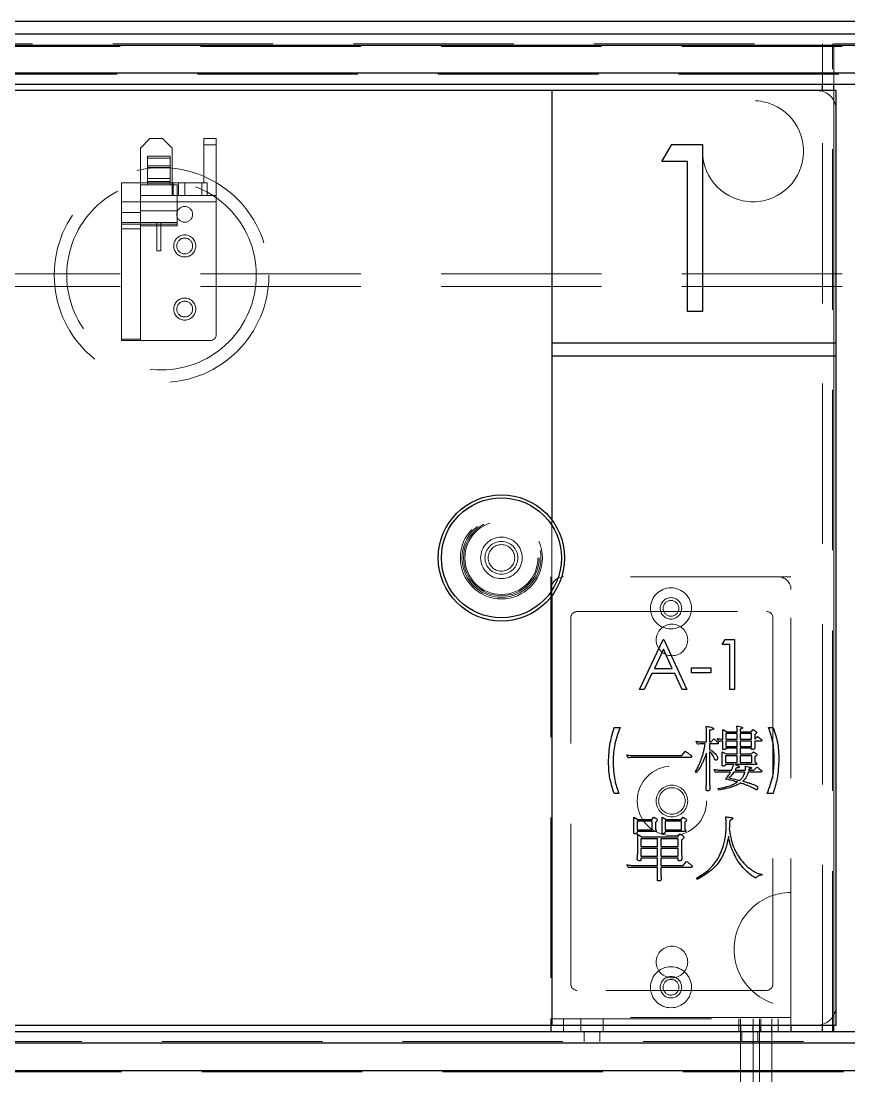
# Model space of a CAD drawing. Header units: millimetres. Extents: x 108 to 5832, y 144 to 4056.
# Drawn here: x 1600.9 to 1732, y 1604.6 to 1771.8 of the extents above; entities that cross this region are included whole.
import ezdxf

# ---------------------------------------------------------------- set-up
doc = ezdxf.new("R2010")
doc.units = ezdxf.units.MM
doc.header["$LTSCALE"] = 20
doc.linetypes.add('HIDDEN', pattern=[1.905, 1.27, -0.635])

msp = doc.modelspace()

# ---------------------------------------------------------------- linework, layer by layer
at = {"color": 7, "linetype": 'Continuous', "lineweight": 25}
for p, q in [((1119.8, 1771.81), (2765.8, 1771.81)), ((1467.8, 1769.81), (2765.8, 1769.81)), ((1469.8, 1761.81), (2759.1, 1761.81)), ((1684.95, 1760.81), (1482.95, 1760.81)), ((1729.95, 1760.81), (1684.95, 1760.81)), ((1684.95, 1760.81), (1684.95, 1720.81)), ((1727.8, 1760.81), (1727.8, 1761.81)), ((1729.95, 1720.81), (1729.95, 1760.81)), ((1702.36, 1749.57), (1703.92, 1752.28)), ((1703.92, 1752.28), (1708.81, 1752.28)), ((1708.81, 1752.28), (1708.81, 1725.82)), ((1706.43, 1749.57), (1702.36, 1749.57)), ((1706.43, 1725.82), (1706.43, 1749.57)), ((1708.81, 1725.82), (1706.43, 1725.82)), ((1729.95, 1720.81), (1684.95, 1720.81)), ((1684.95, 1720.81), (1684.95, 1718.81)), ((1729.95, 1718.81), (1729.95, 1720.81)), ((1684.95, 1718.81), (1729.95, 1718.81)), ((1684.95, 1718.81), (1684.95, 1692.81)), ((1729.95, 1612.81), (1729.95, 1718.81)), ((1684.95, 1680.81), (1684.95, 1612.81)), ((1698.8, 1665.95), (1702.57, 1673.88)), ((1702.57, 1673.88), (1702.67, 1673.88)), ((1702.67, 1673.88), (1706.33, 1665.95)), ((1711.93, 1673.07), (1712.4, 1673.88)), ((1712.4, 1673.88), (1713.86, 1673.88)), ((1713.86, 1673.88), (1713.86, 1665.95)), ((1702.61, 1672.34), (1701.17, 1669.31)), ((1704.01, 1669.31), (1702.61, 1672.34)), ((1713.15, 1673.07), (1711.93, 1673.07)), ((1713.15, 1665.95), (1713.15, 1673.07)), ((1701.17, 1669.31), (1704.01, 1669.31)), ((1707.05, 1669.41), (1710.1, 1669.41)), ((1707.05, 1668.59), (1707.05, 1669.41)), ((1710.1, 1669.41), (1710.1, 1668.59)), ((1700.79, 1668.49), (1699.58, 1665.95)), ((1704.39, 1668.49), (1700.79, 1668.49)), ((1705.56, 1665.95), (1704.39, 1668.49)), ((1710.1, 1668.59), (1707.05, 1668.59)), ((1699.58, 1665.95), (1698.8, 1665.95)), ((1706.33, 1665.95), (1705.56, 1665.95)), ((1713.86, 1665.95), (1713.15, 1665.95)), ((1694.83, 1659.96), (1695.75, 1659.96)), ((1709.42, 1657.65), (1709.42, 1659.27)), ((1709.93, 1659.5), (1709.93, 1657.65)), ((1712, 1659.62), (1712.64, 1659.27)), ((1712, 1658.09), (1712, 1659.62)), ((1714.28, 1658.98), (1712.51, 1658.98)), ((1712.51, 1658.98), (1712.51, 1658.08)), ((1712.64, 1659.27), (1714.28, 1659.27)), ((1714.28, 1659.27), (1714.28, 1659.32)), ((1714.28, 1658.08), (1714.28, 1658.98)), ((1714.78, 1659.66), (1714.78, 1659.27)), ((1714.78, 1659.27), (1716.51, 1659.27)), ((1714.78, 1658.98), (1714.78, 1658.08)), ((1716.55, 1658.98), (1714.78, 1658.98)), ((1716.51, 1659.27), (1716.8, 1659.62)), ((1716.55, 1658.08), (1716.55, 1658.98)), ((1717.07, 1658.84), (1717.07, 1658.08)), ((1719.26, 1659.96), (1719.97, 1659.96)), ((1708, 1657.31), (1707.8, 1657.77)), ((1709.03, 1657.65), (1709.42, 1657.65)), ((1709.22, 1657.34), (1709.03, 1657.34)), ((1709.93, 1657.65), (1710.16, 1657.65)), ((1711.18, 1657.34), (1709.93, 1657.34)), ((1709.93, 1657.34), (1709.93, 1656.45)), ((1710.16, 1657.65), (1710.59, 1658.13)), ((1711.36, 1657.74), (1711.13, 1658.21)), ((1712, 1656.57), (1712, 1657.77)), ((1712.51, 1658.08), (1714.28, 1658.08)), ((1714.28, 1657.77), (1712.51, 1657.77)), ((1712.51, 1657.77), (1712.51, 1656.96)), ((1712.51, 1656.96), (1714.28, 1656.96)), ((1714.28, 1656.96), (1714.28, 1657.77)), ((1714.78, 1658.08), (1716.55, 1658.08)), ((1714.78, 1657.77), (1714.78, 1656.96)), ((1716.55, 1657.77), (1714.78, 1657.77)), ((1714.78, 1656.96), (1716.55, 1656.96)), ((1716.55, 1656.96), (1716.55, 1657.77)), ((1717.07, 1658.08), (1717.1, 1658.08)), ((1717.07, 1657.77), (1717.07, 1656.71)), ((1718.05, 1657.77), (1717.07, 1657.77)), ((1717.1, 1658.08), (1717.53, 1658.51)), ((1697.01, 1655.15), (1696.81, 1655.62)), ((1698.04, 1655.5), (1705.52, 1655.5)), ((1705.52, 1655.5), (1706.11, 1656.19)), ((1709.42, 1651.34), (1709.42, 1655.88)), ((1709.93, 1656.13), (1709.93, 1650.9)), ((1711.92, 1653.96), (1711.92, 1656.1)), ((1711.92, 1656.1), (1712.55, 1655.76)), ((1712.43, 1655.46), (1712.43, 1654.39)), ((1714.28, 1655.46), (1712.43, 1655.46)), ((1714.28, 1656.67), (1712.51, 1656.67)), ((1712.55, 1655.76), (1714.28, 1655.76)), ((1714.28, 1655.76), (1714.28, 1656.67)), ((1714.28, 1654.39), (1714.28, 1655.46)), ((1714.78, 1656.67), (1714.78, 1655.76)), ((1716.55, 1656.67), (1714.78, 1656.67)), ((1714.78, 1655.76), (1716.55, 1655.76)), ((1714.78, 1655.46), (1714.78, 1654.39)), ((1716.6, 1655.46), (1714.78, 1655.46)), ((1716.55, 1656.53), (1716.55, 1656.67)), ((1716.55, 1655.76), (1716.85, 1656.1)), ((1716.6, 1654.39), (1716.6, 1655.46)), ((1717.1, 1655.34), (1717.1, 1654.49)), ((1706.89, 1655.2), (1698.04, 1655.2)), ((1712.43, 1654.39), (1714.28, 1654.39)), ((1713.7, 1654.09), (1712.43, 1654.09)), ((1712.43, 1654.09), (1712.43, 1654.05)), ((1717.27, 1654.09), (1713.94, 1654.09)), ((1714.78, 1654.39), (1716.6, 1654.39)), ((1716.94, 1653.19), (1717.41, 1653.69)), ((1707.84, 1652.79), (1707.71, 1652.97)), ((1710.83, 1652.83), (1710.63, 1653.31)), ((1711.87, 1653.19), (1713.39, 1653.19)), ((1713.24, 1652.88), (1711.87, 1652.88)), ((1715.52, 1652.88), (1713.76, 1652.88)), ((1713.96, 1653.19), (1715.59, 1653.19)), ((1718.05, 1652.88), (1716.04, 1652.88)), ((1716.1, 1653.19), (1716.94, 1653.19)), ((1711.36, 1650.04), (1711.26, 1650.27)), ((1712.5, 1651.8), (1712.48, 1651.82)), ((1712.48, 1651.77), (1712.5, 1651.8)), ((1712.64, 1651.73), (1712.6, 1651.75)), ((1712.65, 1651.74), (1712.64, 1651.73)), ((1695.55, 1649.48), (1694.83, 1649.48)), ((1719.97, 1649.48), (1719.05, 1649.48)), ((1697.91, 1643.24), (1697.91, 1645.74)), ((1697.91, 1645.74), (1698.57, 1645.39)), ((1698.57, 1645.39), (1700.79, 1645.39)), ((1700.79, 1645.39), (1701.09, 1645.74)), ((1702.39, 1643.24), (1702.39, 1645.74)), ((1702.39, 1645.74), (1703.02, 1645.39)), ((1703.02, 1645.39), (1705.43, 1645.39)), ((1705.43, 1645.39), (1705.72, 1645.74)), ((1700.84, 1645.09), (1698.43, 1645.09)), ((1698.43, 1645.09), (1698.43, 1643.76)), ((1698.43, 1643.76), (1700.79, 1643.76)), ((1700.79, 1643.76), (1700.84, 1643.8)), ((1700.84, 1643.8), (1700.84, 1645.09)), ((1701.36, 1644.96), (1701.36, 1643.75)), ((1702.89, 1645.09), (1702.89, 1643.76)), ((1705.48, 1645.09), (1702.89, 1645.09)), ((1702.89, 1643.76), (1705.48, 1643.76)), ((1705.48, 1643.76), (1705.48, 1645.09)), ((1705.99, 1644.96), (1705.99, 1643.79)), ((1698.43, 1643.47), (1698.43, 1643.34)), ((1701.4, 1643.47), (1698.43, 1643.47)), ((1698.47, 1643.11), (1699.12, 1642.64)), ((1698.57, 1640.68), (1698.57, 1642.38)), ((1701.69, 1642.34), (1699.04, 1642.34)), ((1699.04, 1642.34), (1699.04, 1641.11)), ((1699.12, 1642.64), (1704.87, 1642.64)), ((1701.69, 1641.11), (1701.69, 1642.34)), ((1702.21, 1642.34), (1702.21, 1641.11)), ((1704.96, 1642.34), (1702.21, 1642.34)), ((1702.89, 1643.47), (1702.89, 1643.34)), ((1706.08, 1643.47), (1702.89, 1643.47)), ((1704.87, 1642.64), (1705.21, 1643.11)), ((1704.96, 1641.11), (1704.96, 1642.34)), ((1705.48, 1642.17), (1705.48, 1640.68)), ((1699.04, 1641.11), (1701.69, 1641.11)), ((1701.69, 1640.79), (1699.04, 1640.79)), ((1699.04, 1640.79), (1699.04, 1639.55)), ((1701.69, 1639.55), (1701.69, 1640.79)), ((1702.21, 1641.11), (1704.96, 1641.11)), ((1702.21, 1640.79), (1702.21, 1639.55)), ((1704.96, 1640.79), (1702.21, 1640.79)), ((1704.96, 1639.55), (1704.96, 1640.79)), ((1699.04, 1639.55), (1701.69, 1639.55)), ((1699.04, 1639.26), (1699.04, 1638.96)), ((1701.69, 1639.26), (1699.04, 1639.26)), ((1701.69, 1638.09), (1701.69, 1639.26)), ((1702.21, 1639.55), (1704.96, 1639.55)), ((1702.21, 1639.26), (1702.21, 1638.09)), ((1704.96, 1639.26), (1702.21, 1639.26)), ((1704.96, 1638.96), (1704.96, 1639.26)), ((1705.72, 1638.09), (1706.28, 1638.75)), ((1697.01, 1637.75), (1696.81, 1638.22)), ((1698.04, 1638.09), (1701.69, 1638.09)), ((1701.69, 1637.79), (1698.04, 1637.79)), ((1701.69, 1637.07), (1701.69, 1637.79)), ((1702.21, 1638.09), (1705.72, 1638.09)), ((1707.01, 1637.79), (1702.21, 1637.79)), ((1702.21, 1637.79), (1702.21, 1636.64)), ((1707.96, 1635.86), (1707.84, 1636.08)), ((1718.17, 1636.72), (1718.17, 1636.56)), ((1469.8, 1611.81), (2759.8, 1611.81)), ((1482.95, 1612.81), (1684.95, 1612.81)), ((1684.8, 1612.81), (1684.8, 1611.81)), ((1684.95, 1612.81), (1729.95, 1612.81)), ((1714.8, 1612.81), (1714.8, 1611.81)), ((1716.8, 1611.81), (1716.8, 1612.81)), ((1717.8, 1612.81), (1717.8, 1611.81)), ((1719.8, 1611.81), (1719.8, 1612.81)), ((1722.8, 1612.81), (1722.8, 1611.81)), ((1727.8, 1611.81), (1727.8, 1612.81)), ((1469.8, 1610.01), (2759.8, 1610.01)), ((1469.8, 1605.61), (2759.8, 1605.61))]:
    msp.add_line(p, q, dxfattribs=at)
at = {"color": 1, "linetype": 'HIDDEN', "lineweight": 18}
for p, q in [((1057.8, 1767.81), (2727.8, 1767.81)), ((1119.6, 1768.01), (2766, 1768.01)), ((1120.11, 1768.21), (2765.5, 1768.21)), ((2765.3, 1768.01), (1120.31, 1768.01)), ((1727.8, 1761.81), (1727.8, 1768.21)), ((1729.4, 1611.81), (1729.4, 1768.21)), ((1729.6, 1768.21), (1729.6, 1611.81)), ((1729.6, 1761.81), (1729.6, 1768.21)), ((1126.51, 1763.61), (2759.1, 1763.61)), ((2759.1, 1763.41), (1126.51, 1763.41)), ((1727.8, 1612.81), (1727.8, 1760.81)), ((1729.6, 1612.81), (1729.6, 1760.81)), ((1621.3, 1753.21), (1619.8, 1751.71)), ((1621.3, 1753.21), (1623.3, 1753.21)), ((1624.8, 1751.71), (1623.3, 1753.21)), ((1629.8, 1752.21), (1629.8, 1753.21)), ((1629.8, 1753.21), (1631.8, 1753.21)), ((1631.8, 1753.21), (1631.8, 1752.21)), ((1619.8, 1751.71), (1619.8, 1744.21)), ((1624.8, 1751.71), (1624.8, 1744.21)), ((1631.8, 1752.21), (1629.8, 1752.21)), ((1629.8, 1746.21), (1629.8, 1752.21)), ((1631.8, 1744.21), (1631.8, 1752.21)), ((1620.9, 1750.41), (1624.5, 1750.41)), ((1620.9, 1750.12), (1620.9, 1750.41)), ((1620.9, 1750.12), (1624.5, 1750.12)), ((1620.9, 1748.91), (1620.9, 1750.12)), ((1620.9, 1748.62), (1620.9, 1748.91)), ((1620.9, 1748.91), (1624.5, 1748.91)), ((1624.5, 1750.12), (1624.5, 1750.41)), ((1624.5, 1748.91), (1624.5, 1750.12)), ((1624.5, 1748.62), (1624.5, 1748.91)), ((1620.9, 1748.62), (1624.5, 1748.62)), ((1620.9, 1746.15), (1620.9, 1748.62)), ((1624.5, 1746.15), (1624.5, 1748.62)), ((1616.8, 1746.21), (1616.8, 1739.68)), ((1619.8, 1746.21), (1616.8, 1746.21)), ((1624.8, 1746.21), (1619.8, 1746.21)), ((1619.8, 1745.91), (1625.6, 1745.91)), ((1624.5, 1746.91), (1620.9, 1746.91)), ((1620.9, 1746.41), (1624.5, 1746.41)), ((1620.9, 1746.15), (1624.5, 1746.15)), ((1620.9, 1745.91), (1620.9, 1746.15)), ((1624.5, 1745.91), (1624.5, 1746.15)), ((1624.8, 1746.21), (1624.97, 1746.21)), ((1624.97, 1746.21), (1624.97, 1744.21)), ((1624.97, 1746.21), (1629.51, 1746.21)), ((1625.6, 1739.91), (1625.6, 1745.91)), ((1625.8, 1746.21), (1625.8, 1744.21)), ((1626.8, 1744.21), (1626.8, 1746.21)), ((1629.51, 1744.21), (1629.51, 1746.21)), ((1629.51, 1746.21), (1630.34, 1746.21)), ((1630.34, 1746.21), (1630.34, 1744.21)), ((1619.8, 1744.21), (1624.8, 1744.21)), ((1619.8, 1739.68), (1619.8, 1744.21)), ((1624.97, 1744.21), (1624.8, 1744.21)), ((1629.51, 1744.21), (1624.97, 1744.21)), ((1630.34, 1744.21), (1629.51, 1744.21)), ((1631.8, 1744.21), (1630.34, 1744.21)), ((1631.8, 1744.21), (1631.8, 1743.21)), ((1616.8, 1743.21), (1619.8, 1743.21)), ((1631.8, 1743.21), (1619.8, 1743.21)), ((1631.8, 1722.21), (1631.8, 1743.21)), ((1619.8, 1741.51), (1616.8, 1741.51)), ((1625.6, 1741.76), (1619.8, 1741.76)), ((1616.8, 1739.91), (1619.8, 1739.91)), ((1616.8, 1739.68), (1619.8, 1739.68)), ((1616.8, 1738.91), (1616.8, 1739.68)), ((1619.8, 1738.91), (1616.8, 1738.91)), ((1616.8, 1721.45), (1616.8, 1738.91)), ((1619.8, 1739.91), (1625.6, 1739.91)), ((1619.8, 1739.68), (1619.8, 1738.91)), ((1619.8, 1739.66), (1625.6, 1739.66)), ((1625.6, 1739.41), (1619.8, 1739.41)), ((1619.8, 1721.45), (1619.8, 1738.91)), ((1622.4, 1735.41), (1622.4, 1739.91)), ((1623, 1735.41), (1623, 1739.91)), ((1625.6, 1739.41), (1625.6, 1739.91)), ((1622.4, 1735.41), (1623, 1735.41)), ((1057.8, 1731.81), (2727.8, 1731.81)), ((1057.8, 1729.81), (2727.8, 1729.81)), ((1616.8, 1721.45), (1619.8, 1721.45)), ((1616.8, 1721.21), (1616.8, 1721.45)), ((1619.8, 1721.21), (1616.8, 1721.21)), ((1619.8, 1721.45), (1619.8, 1721.21)), ((1619.8, 1721.21), (1630.8, 1721.21)), ((1684.95, 1692.81), (1684.95, 1680.81)), ((1684.8, 1683.81), (1684.8, 1613.81)), ((1722.8, 1683.81), (1684.8, 1683.81)), ((1722.8, 1613.81), (1722.8, 1683.81)), ((1687.95, 1619.31), (1687.95, 1677.31)), ((1688.95, 1678.31), (1718.95, 1678.31)), ((1719.95, 1677.31), (1719.95, 1619.31)), ((1718.95, 1618.31), (1688.95, 1618.31)), ((1722.8, 1614.01), (1684.8, 1614.01)), ((1684.8, 1613.81), (1722.8, 1613.81)), ((1684.8, 1613.81), (1684.8, 1612.81)), ((1686.8, 1611.81), (1686.8, 1613.81)), ((1689.55, 1613.81), (1689.55, 1611.81)), ((1693.05, 1611.81), (1693.05, 1613.81)), ((1714.55, 1613.81), (1714.55, 1611.81)), ((1714.8, 1613.81), (1714.8, 1612.81)), ((1716.8, 1612.81), (1716.8, 1613.81)), ((1717.8, 1613.81), (1717.8, 1612.81)), ((1718.05, 1611.81), (1718.05, 1613.81)), ((1719.8, 1612.81), (1719.8, 1613.81)), ((1720.8, 1613.81), (1720.8, 1611.81)), ((1722.8, 1613.81), (1722.8, 1612.81)), ((1690.05, 1611.81), (1690.05, 1610.21)), ((1692.55, 1610.21), (1692.55, 1611.81)), ((1714.8, 1611.81), (1714.8, 1603.81)), ((1715.05, 1611.81), (1715.05, 1610.21)), ((1716.8, 1603.81), (1716.8, 1611.81)), ((1717.55, 1610.21), (1717.55, 1611.81)), ((1717.8, 1611.81), (1717.8, 1603.81)), ((1719.8, 1603.81), (1719.8, 1611.81)), ((1470.8, 1610.21), (2759.8, 1610.21)), ((2759.8, 1610.01), (1470.8, 1610.01)), ((1470.8, 1605.61), (2759.8, 1605.61)), ((2759.8, 1605.41), (1470.8, 1605.41))]:
    msp.add_line(p, q, dxfattribs=at)
at = {"color": 8, "linetype": 'Continuous', "lineweight": 25}
for p, q in [((1469.79, 1768.01), (2765.3, 1768.01)), ((1469.8, 1763.61), (2759.1, 1763.61)), ((1729.6, 1760.81), (1729.6, 1761.81)), ((1729.6, 1611.81), (1729.6, 1612.81))]:
    msp.add_line(p, q, dxfattribs=at)
at = {"color": 1, "linetype": 'HIDDEN', "lineweight": 18}
for centre, radius in [((1716.8, 1751.21), 8), ((1623.13, 1731.59), 17), ((1623.13, 1731.59), 15), ((1626.8, 1741.21), 1.25), ((1626.8, 1736.21), 1.75), ((1626.8, 1736.21), 1.25), ((1626.8, 1726.21), 1.75), ((1626.8, 1726.21), 1.25), ((1676.95, 1686.81), 6.5), ((1676.95, 1686.81), 6.25), ((1676.95, 1686.81), 6), ((1676.95, 1686.81), 5.79), ((1676.95, 1686.81), 5.79), ((1676.95, 1686.81), 3.29), ((1676.95, 1686.81), 2.6), ((1676.95, 1686.81), 2.1), ((1703.8, 1678.81), 3.25), ((1703.8, 1678.81), 1.7), ((1703.8, 1678.81), 1.25), ((1703.95, 1673.81), 2.5), ((1703.95, 1648.31), 5.5), ((1703.95, 1648.31), 2.5), ((1703.95, 1648.31), 2.1), ((1703.95, 1622.81), 2.5), ((1703.8, 1618.81), 3.25), ((1703.8, 1618.81), 1.7), ((1703.8, 1618.81), 1.25)]:
    msp.add_circle(centre, radius, dxfattribs=at)
at = {"color": 7, "linetype": 'Continuous', "lineweight": 25}
for radius in [10, 9.5]:
    msp.add_circle((1676.95, 1686.81), radius, dxfattribs=at)
at = {"color": 1, "linetype": 'HIDDEN', "lineweight": 18}
for centre, radius, start, end in [((1726.95, 1757.81), 3, 0, 90), ((1630.8, 1722.21), 1, 270, 0), ((1686.8, 1681.81), 2, 90, 180), ((1720.8, 1681.81), 2, 0, 90), ((1688.95, 1677.31), 1, 90, 180), ((1718.95, 1677.31), 1, 0, 90), ((1722.8, 1624.81), 9, 90, 270), ((1688.95, 1619.31), 1, 180, 270), ((1718.95, 1619.31), 1, 270, 0), ((1726.95, 1615.81), 3, 270, 0)]:
    msp.add_arc(centre, radius, start, end, dxfattribs=at)
at = {"color": 7, "linetype": 'Continuous', "lineweight": 25}
for points, knots in [([(1693.92, 1654.4), (1693.96, 1655.46), (1694.03, 1657.35), (1694.59, 1659.16), (1694.83, 1659.96)], [0, 0, 0, 0, 0.559989, 1, 1, 1, 1]), ([(1695.75, 1659.96), (1695.39, 1658.97), (1694.74, 1657.2), (1694.66, 1655.33), (1694.63, 1654.5)], [0, 0, 0, 0, 0.559573, 1, 1, 1, 1]), ([(1709.37, 1660.13), (1709.57, 1660.11), (1709.92, 1660.07), (1710.25, 1659.96), (1710.39, 1659.91)], [0, 0, 0, 0, 0.560062, 1, 1, 1, 1]), ([(1709.42, 1659.27), (1709.42, 1659.43), (1709.42, 1659.72), (1709.39, 1660.01), (1709.37, 1660.13)], [0, 0, 0, 0, 0.560074, 1, 1, 1, 1]), ([(1710.39, 1659.62), (1710.31, 1659.58), (1710.16, 1659.52), (1710, 1659.51), (1709.93, 1659.5)], [0, 0, 0, 0, 0.559653, 1, 1, 1, 1]), ([(1710.39, 1659.91), (1710.44, 1659.89), (1710.49, 1659.87), (1710.54, 1659.8), (1710.54, 1659.76), (1710.54, 1659.75)], [0, 0, 0, 0, 0.5583926, 0.7789995, 1, 1, 1, 1]), ([(1710.54, 1659.75), (1710.54, 1659.73), (1710.53, 1659.69), (1710.47, 1659.64), (1710.42, 1659.63), (1710.39, 1659.62)], [0, 0, 0, 0, 0.278969, 0.558357, 1, 1, 1, 1]), ([(1714.24, 1660.18), (1714.38, 1660.15), (1714.65, 1660.1), (1714.91, 1660.03), (1715.02, 1660)], [0, 0, 0, 0, 0.560101, 1, 1, 1, 1]), ([(1714.28, 1659.32), (1714.28, 1659.48), (1714.28, 1659.76), (1714.25, 1660.05), (1714.24, 1660.18)], [0, 0, 0, 0, 0.559998, 1, 1, 1, 1]), ([(1715.05, 1659.79), (1715, 1659.76), (1714.92, 1659.71), (1714.82, 1659.68), (1714.78, 1659.66)], [0, 0, 0, 0, 0.559797, 1, 1, 1, 1]), ([(1715.02, 1660), (1715.05, 1659.99), (1715.09, 1659.97), (1715.13, 1659.93), (1715.14, 1659.9), (1715.14, 1659.89)], [0, 0, 0, 0, 0.559179, 0.77978, 1, 1, 1, 1]), ([(1715.14, 1659.89), (1715.14, 1659.87), (1715.13, 1659.85), (1715.1, 1659.81), (1715.07, 1659.8), (1715.05, 1659.79)], [0, 0, 0, 0, 0.279407, 0.560485, 1, 1, 1, 1]), ([(1716.8, 1659.62), (1716.92, 1659.54), (1717.08, 1659.44), (1717.29, 1659.29), (1717.34, 1659.19), (1717.37, 1659.15)], [0, 0, 0, 0, 0.562297, 0.783221, 1, 1, 1, 1]), ([(1717.37, 1659.15), (1717.35, 1659.11), (1717.32, 1659.03), (1717.21, 1658.94), (1717.12, 1658.88), (1717.07, 1658.84)], [0, 0, 0, 0, 0.2769928, 0.5589575, 1, 1, 1, 1]), ([(1720.17, 1654.94), (1720.13, 1655.9), (1720.06, 1657.62), (1719.5, 1659.25), (1719.26, 1659.96)], [0, 0, 0, 0, 0.560046, 1, 1, 1, 1]), ([(1719.97, 1659.96), (1720.27, 1659.06), (1720.81, 1657.46), (1720.86, 1655.78), (1720.89, 1655.03)], [0, 0, 0, 0, 0.559531, 1, 1, 1, 1]), ([(1707.8, 1657.77), (1708.02, 1657.73), (1708.43, 1657.66), (1708.85, 1657.66), (1709.03, 1657.65)], [0, 0, 0, 0, 0.559724, 1, 1, 1, 1]), ([(1709.03, 1657.34), (1708.84, 1657.34), (1708.49, 1657.34), (1708.15, 1657.32), (1708, 1657.31)], [0, 0, 0, 0, 0.560014, 1, 1, 1, 1]), ([(1709.04, 1656.45), (1709.08, 1656.62), (1709.15, 1656.91), (1709.2, 1657.21), (1709.22, 1657.34)], [0, 0, 0, 0, 0.560026, 1, 1, 1, 1]), ([(1710.59, 1658.13), (1710.71, 1658.03), (1710.92, 1657.87), (1711.14, 1657.7), (1711.23, 1657.63)], [0, 0, 0, 0, 0.5600366, 1, 1, 1, 1]), ([(1711.13, 1658.21), (1711.29, 1658.18), (1711.58, 1658.12), (1711.87, 1658.1), (1712, 1658.09)], [0, 0, 0, 0, 0.559747, 1, 1, 1, 1]), ([(1711.31, 1657.51), (1711.3, 1657.49), (1711.3, 1657.45), (1711.28, 1657.38), (1711.23, 1657.35), (1711.19, 1657.34), (1711.18, 1657.34)], [0, 0, 0, 0, 0.279997, 0.559913, 0.779784, 1, 1, 1, 1]), ([(1711.23, 1657.63), (1711.25, 1657.61), (1711.29, 1657.58), (1711.3, 1657.54), (1711.31, 1657.51)], [0, 0, 0, 0, 0.559506, 1, 1, 1, 1]), ([(1712, 1657.77), (1711.88, 1657.77), (1711.67, 1657.76), (1711.45, 1657.75), (1711.36, 1657.74)], [0, 0, 0, 0, 0.560019, 1, 1, 1, 1]), ([(1717.53, 1658.51), (1717.64, 1658.43), (1717.84, 1658.28), (1718.03, 1658.12), (1718.11, 1658.05)], [0, 0, 0, 0, 0.560048, 1, 1, 1, 1]), ([(1718.17, 1657.94), (1718.17, 1657.92), (1718.17, 1657.88), (1718.15, 1657.81), (1718.1, 1657.78), (1718.06, 1657.77), (1718.05, 1657.77)], [0, 0, 0, 0, 0.280394, 0.559768, 0.779856, 1, 1, 1, 1]), ([(1718.11, 1658.05), (1718.13, 1658.04), (1718.17, 1658.01), (1718.17, 1657.96), (1718.17, 1657.94)], [0, 0, 0, 0, 0.557899, 1, 1, 1, 1]), ([(1696.81, 1655.62), (1697.03, 1655.58), (1697.44, 1655.5), (1697.86, 1655.5), (1698.04, 1655.5)], [0, 0, 0, 0, 0.55976, 1, 1, 1, 1]), ([(1706.11, 1656.19), (1706.27, 1656.07), (1706.56, 1655.85), (1706.84, 1655.62), (1706.96, 1655.52)], [0, 0, 0, 0, 0.5599725, 1, 1, 1, 1]), ([(1707.05, 1655.38), (1707.05, 1655.35), (1707.05, 1655.3), (1707.02, 1655.23), (1706.96, 1655.2), (1706.91, 1655.2), (1706.89, 1655.2)], [0, 0, 0, 0, 0.280208, 0.559766, 0.779079, 1, 1, 1, 1]), ([(1706.96, 1655.52), (1706.99, 1655.5), (1707.04, 1655.46), (1707.05, 1655.4), (1707.05, 1655.38)], [0, 0, 0, 0, 0.559659, 1, 1, 1, 1]), ([(1708.3, 1654.14), (1708.39, 1654.36), (1708.55, 1654.75), (1708.68, 1655.15), (1708.73, 1655.32)], [0, 0, 0, 0, 0.559921, 1, 1, 1, 1]), ([(1708.73, 1655.32), (1708.8, 1655.53), (1708.92, 1655.9), (1709, 1656.28), (1709.04, 1656.45)], [0, 0, 0, 0, 0.559999, 1, 1, 1, 1]), ([(1709.42, 1655.88), (1709.35, 1655.69), (1709.24, 1655.34), (1709.09, 1655.01), (1709.03, 1654.86)], [0, 0, 0, 0, 0.55995, 1, 1, 1, 1]), ([(1709.93, 1656.45), (1710.08, 1656.37), (1710.34, 1656.22), (1710.56, 1656.02), (1710.66, 1655.94)], [0, 0, 0, 0, 0.560028, 1, 1, 1, 1]), ([(1710.27, 1655.76), (1710.22, 1655.84), (1710.11, 1655.97), (1709.99, 1656.08), (1709.93, 1656.13)], [0, 0, 0, 0, 0.559824, 1, 1, 1, 1]), ([(1710.67, 1655.06), (1710.61, 1655.2), (1710.5, 1655.45), (1710.34, 1655.67), (1710.27, 1655.76)], [0, 0, 0, 0, 0.560067, 1, 1, 1, 1]), ([(1710.66, 1655.94), (1710.75, 1655.86), (1710.92, 1655.71), (1711.04, 1655.53), (1711.09, 1655.45)], [0, 0, 0, 0, 0.560125, 1, 1, 1, 1]), ([(1711.09, 1655.45), (1711.12, 1655.39), (1711.17, 1655.28), (1711.17, 1655.16), (1711.18, 1655.11)], [0, 0, 0, 0, 0.559455, 1, 1, 1, 1]), ([(1712.12, 1656.44), (1712.1, 1656.44), (1712.06, 1656.44), (1712.01, 1656.49), (1712.01, 1656.54), (1712, 1656.57)], [0, 0, 0, 0, 0.2814632, 0.5608681, 1, 1, 1, 1]), ([(1712.39, 1656.51), (1712.34, 1656.49), (1712.25, 1656.45), (1712.16, 1656.44), (1712.12, 1656.44)], [0, 0, 0, 0, 0.560158, 1, 1, 1, 1]), ([(1712.51, 1656.67), (1712.51, 1656.65), (1712.5, 1656.61), (1712.46, 1656.54), (1712.42, 1656.52), (1712.39, 1656.51)], [0, 0, 0, 0, 0.280338, 0.560166, 1, 1, 1, 1]), ([(1716.71, 1656.44), (1716.68, 1656.44), (1716.63, 1656.44), (1716.57, 1656.47), (1716.56, 1656.5), (1716.55, 1656.52), (1716.55, 1656.53)], [0, 0, 0, 0, 0.4976829, 0.7511453, 0.8718436, 1, 1, 1, 1]), ([(1717.07, 1656.71), (1717.07, 1656.68), (1717.06, 1656.62), (1717, 1656.55), (1716.88, 1656.48), (1716.78, 1656.46), (1716.71, 1656.44)], [0, 0, 0, 0, 0.185807, 0.371941, 0.559125, 1, 1, 1, 1]), ([(1716.85, 1656.1), (1716.97, 1656.02), (1717.13, 1655.92), (1717.34, 1655.77), (1717.39, 1655.67), (1717.41, 1655.62)], [0, 0, 0, 0, 0.5625149, 0.7836212, 1, 1, 1, 1]), ([(1717.41, 1655.62), (1717.4, 1655.59), (1717.36, 1655.51), (1717.24, 1655.43), (1717.15, 1655.37), (1717.1, 1655.34)], [0, 0, 0, 0, 0.276338, 0.558951, 1, 1, 1, 1]), ([(1694.83, 1649.48), (1694.53, 1650.37), (1694, 1651.97), (1693.94, 1653.66), (1693.92, 1654.4)], [0, 0, 0, 0, 0.55957, 1, 1, 1, 1]), ([(1694.63, 1654.5), (1694.67, 1653.54), (1694.74, 1651.82), (1695.3, 1650.19), (1695.55, 1649.48)], [0, 0, 0, 0, 0.560048, 1, 1, 1, 1]), ([(1698.04, 1655.2), (1697.85, 1655.19), (1697.5, 1655.19), (1697.16, 1655.16), (1697.01, 1655.15)], [0, 0, 0, 0, 0.560012, 1, 1, 1, 1]), ([(1707.71, 1652.97), (1707.83, 1653.19), (1708.04, 1653.57), (1708.22, 1653.97), (1708.3, 1654.14)], [0, 0, 0, 0, 0.559938, 1, 1, 1, 1]), ([(1708.53, 1653.83), (1708.41, 1653.63), (1708.19, 1653.28), (1707.95, 1652.94), (1707.84, 1652.79)], [0, 0, 0, 0, 0.559971, 1, 1, 1, 1]), ([(1709.03, 1654.86), (1708.94, 1654.67), (1708.79, 1654.32), (1708.61, 1653.98), (1708.53, 1653.83)], [0, 0, 0, 0, 0.559942, 1, 1, 1, 1]), ([(1710.81, 1654.83), (1710.78, 1654.87), (1710.72, 1654.94), (1710.69, 1655.02), (1710.67, 1655.06)], [0, 0, 0, 0, 0.558768, 1, 1, 1, 1]), ([(1710.97, 1654.77), (1710.94, 1654.77), (1710.88, 1654.77), (1710.83, 1654.81), (1710.81, 1654.83)], [0, 0, 0, 0, 0.557652, 1, 1, 1, 1]), ([(1711.18, 1655.11), (1711.17, 1655.03), (1711.17, 1654.94), (1711.12, 1654.84), (1711.08, 1654.8), (1711.03, 1654.77), (1710.99, 1654.77), (1710.97, 1654.77)], [0, 0, 0, 0, 0.4991008, 0.6246396, 0.749295, 0.8749286, 1, 1, 1, 1]), ([(1712.03, 1653.82), (1712.02, 1653.82), (1711.98, 1653.83), (1711.92, 1653.88), (1711.92, 1653.93), (1711.92, 1653.96)], [0, 0, 0, 0, 0.280713, 0.559345, 1, 1, 1, 1]), ([(1712.3, 1653.89), (1712.25, 1653.87), (1712.17, 1653.84), (1712.08, 1653.83), (1712.03, 1653.82)], [0, 0, 0, 0, 0.560158, 1, 1, 1, 1]), ([(1712.43, 1654.05), (1712.43, 1654.03), (1712.42, 1653.99), (1712.38, 1653.93), (1712.33, 1653.9), (1712.3, 1653.89)], [0, 0, 0, 0, 0.279485, 0.559824, 1, 1, 1, 1]), ([(1713.56, 1653.61), (1713.59, 1653.69), (1713.66, 1653.85), (1713.69, 1654.02), (1713.7, 1654.09)], [0, 0, 0, 0, 0.55963, 1, 1, 1, 1]), ([(1713.94, 1654.09), (1714.05, 1654.05), (1714.27, 1653.97), (1714.47, 1653.87), (1714.56, 1653.82)], [0, 0, 0, 0, 0.560008, 1, 1, 1, 1]), ([(1714.62, 1653.69), (1714.62, 1653.68), (1714.61, 1653.65), (1714.58, 1653.62), (1714.52, 1653.59), (1714.47, 1653.58), (1714.44, 1653.58)], [0, 0, 0, 0, 0.18632, 0.373503, 0.56157, 1, 1, 1, 1]), ([(1714.56, 1653.82), (1714.58, 1653.8), (1714.61, 1653.76), (1714.62, 1653.71), (1714.62, 1653.69)], [0, 0, 0, 0, 0.559456, 1, 1, 1, 1]), ([(1715.57, 1653.82), (1715.73, 1653.8), (1716.02, 1653.75), (1716.3, 1653.67), (1716.42, 1653.64)], [0, 0, 0, 0, 0.560033, 1, 1, 1, 1]), ([(1715.61, 1653.35), (1715.61, 1653.44), (1715.61, 1653.6), (1715.58, 1653.75), (1715.57, 1653.82)], [0, 0, 0, 0, 0.560144, 1, 1, 1, 1]), ([(1716.42, 1653.64), (1716.46, 1653.63), (1716.5, 1653.61), (1716.55, 1653.57), (1716.55, 1653.55), (1716.55, 1653.53)], [0, 0, 0, 0, 0.559023, 0.780753, 1, 1, 1, 1]), ([(1717.1, 1654.49), (1717.14, 1654.46), (1717.22, 1654.41), (1717.28, 1654.35), (1717.32, 1654.33)], [0, 0, 0, 0, 0.55969, 1, 1, 1, 1]), ([(1717.37, 1654.25), (1717.37, 1654.22), (1717.37, 1654.17), (1717.34, 1654.12), (1717.32, 1654.1), (1717.3, 1654.09), (1717.28, 1654.09), (1717.27, 1654.09)], [0, 0, 0, 0, 0.497509, 0.624387, 0.750629, 0.872808, 1, 1, 1, 1]), ([(1717.32, 1654.33), (1717.33, 1654.32), (1717.36, 1654.3), (1717.37, 1654.27), (1717.37, 1654.25)], [0, 0, 0, 0, 0.560163, 1, 1, 1, 1]), ([(1717.41, 1653.69), (1717.54, 1653.6), (1717.77, 1653.43), (1717.99, 1653.26), (1718.09, 1653.18)], [0, 0, 0, 0, 0.560057, 1, 1, 1, 1]), ([(1719.05, 1649.48), (1719.42, 1650.47), (1720.07, 1652.23), (1720.14, 1654.11), (1720.17, 1654.94)], [0, 0, 0, 0, 0.559535, 1, 1, 1, 1]), ([(1720.89, 1655.03), (1720.84, 1653.98), (1720.77, 1652.08), (1720.21, 1650.27), (1719.97, 1649.48)], [0, 0, 0, 0, 0.559985, 1, 1, 1, 1]), ([(1710.63, 1653.31), (1710.86, 1653.27), (1711.27, 1653.19), (1711.69, 1653.19), (1711.87, 1653.19)], [0, 0, 0, 0, 0.559842, 1, 1, 1, 1]), ([(1711.87, 1652.88), (1711.68, 1652.87), (1711.33, 1652.87), (1710.99, 1652.85), (1710.83, 1652.83)], [0, 0, 0, 0, 0.560007, 1, 1, 1, 1]), ([(1712.48, 1651.82), (1712.57, 1651.93), (1712.75, 1652.12), (1712.9, 1652.34), (1712.97, 1652.44)], [0, 0, 0, 0, 0.5600936, 1, 1, 1, 1]), ([(1713.26, 1652.26), (1713.2, 1652.2), (1713.1, 1652.1), (1712.99, 1652.01), (1712.95, 1651.96)], [0, 0, 0, 0, 0.559988, 1, 1, 1, 1]), ([(1712.95, 1651.96), (1713.27, 1651.9), (1713.84, 1651.79), (1714.41, 1651.64), (1714.65, 1651.58)], [0, 0, 0, 0, 0.560044, 1, 1, 1, 1]), ([(1712.97, 1652.44), (1713.02, 1652.52), (1713.11, 1652.66), (1713.2, 1652.81), (1713.24, 1652.88)], [0, 0, 0, 0, 0.559948, 1, 1, 1, 1]), ([(1713.73, 1652.82), (1713.65, 1652.71), (1713.5, 1652.52), (1713.33, 1652.33), (1713.26, 1652.26)], [0, 0, 0, 0, 0.55992, 1, 1, 1, 1]), ([(1713.39, 1653.19), (1713.42, 1653.27), (1713.48, 1653.4), (1713.54, 1653.54), (1713.56, 1653.61)], [0, 0, 0, 0, 0.560007, 1, 1, 1, 1]), ([(1713.76, 1652.88), (1713.76, 1652.87), (1713.75, 1652.85), (1713.74, 1652.83), (1713.73, 1652.82)], [0, 0, 0, 0, 0.560595, 1, 1, 1, 1]), ([(1714.15, 1653.53), (1714.11, 1653.47), (1714.05, 1653.35), (1713.99, 1653.24), (1713.96, 1653.19)], [0, 0, 0, 0, 0.559998, 1, 1, 1, 1]), ([(1714.44, 1653.58), (1714.39, 1653.56), (1714.29, 1653.54), (1714.19, 1653.54), (1714.15, 1653.53)], [0, 0, 0, 0, 0.560192, 1, 1, 1, 1]), ([(1715.03, 1651.88), (1715.12, 1652.01), (1715.27, 1652.25), (1715.38, 1652.51), (1715.43, 1652.63)], [0, 0, 0, 0, 0.559748, 1, 1, 1, 1]), ([(1715.86, 1652.39), (1715.79, 1652.24), (1715.68, 1651.98), (1715.49, 1651.75), (1715.41, 1651.65)], [0, 0, 0, 0, 0.5600331, 1, 1, 1, 1]), ([(1715.43, 1652.63), (1715.45, 1652.67), (1715.49, 1652.75), (1715.51, 1652.84), (1715.52, 1652.88)], [0, 0, 0, 0, 0.559735, 1, 1, 1, 1]), ([(1715.59, 1653.19), (1715.6, 1653.22), (1715.61, 1653.27), (1715.61, 1653.33), (1715.61, 1653.35)], [0, 0, 0, 0, 0.559887, 1, 1, 1, 1]), ([(1716.04, 1652.88), (1716.01, 1652.78), (1715.97, 1652.62), (1715.89, 1652.46), (1715.86, 1652.39)], [0, 0, 0, 0, 0.559796, 1, 1, 1, 1]), ([(1716.12, 1653.35), (1716.12, 1653.32), (1716.11, 1653.27), (1716.11, 1653.21), (1716.1, 1653.19)], [0, 0, 0, 0, 0.559495, 1, 1, 1, 1]), ([(1716.39, 1653.39), (1716.34, 1653.38), (1716.26, 1653.36), (1716.16, 1653.35), (1716.12, 1653.35)], [0, 0, 0, 0, 0.560041, 1, 1, 1, 1]), ([(1716.55, 1653.53), (1716.55, 1653.51), (1716.54, 1653.47), (1716.47, 1653.43), (1716.42, 1653.41), (1716.39, 1653.39)], [0, 0, 0, 0, 0.275491, 0.558789, 1, 1, 1, 1]), ([(1718.17, 1653.06), (1718.17, 1653.04), (1718.17, 1652.99), (1718.15, 1652.92), (1718.1, 1652.88), (1718.06, 1652.88), (1718.05, 1652.88)], [0, 0, 0, 0, 0.280334, 0.560088, 0.779788, 1, 1, 1, 1]), ([(1718.09, 1653.18), (1718.11, 1653.16), (1718.16, 1653.13), (1718.17, 1653.08), (1718.17, 1653.06)], [0, 0, 0, 0, 0.560376, 1, 1, 1, 1]), ([(1709.37, 1650.09), (1709.38, 1650.2), (1709.38, 1650.4), (1709.39, 1650.6), (1709.4, 1650.69)], [0, 0, 0, 0, 0.560066, 1, 1, 1, 1]), ([(1709.4, 1650.69), (1709.4, 1650.81), (1709.41, 1651.03), (1709.42, 1651.25), (1709.42, 1651.34)], [0, 0, 0, 0, 0.559902, 1, 1, 1, 1]), ([(1709.99, 1650.27), (1709.98, 1650.22), (1709.98, 1650.11), (1709.89, 1649.98), (1709.76, 1649.93), (1709.68, 1649.93), (1709.64, 1649.93)], [0, 0, 0, 0, 0.28054, 0.558971, 0.779319, 1, 1, 1, 1]), ([(1709.93, 1650.9), (1709.93, 1650.84), (1709.93, 1650.73), (1709.95, 1650.63), (1709.95, 1650.58)], [0, 0, 0, 0, 0.560239, 1, 1, 1, 1]), ([(1709.95, 1650.58), (1709.96, 1650.52), (1709.98, 1650.42), (1709.98, 1650.32), (1709.99, 1650.27)], [0, 0, 0, 0, 0.559967, 1, 1, 1, 1]), ([(1711.26, 1650.27), (1711.64, 1650.34), (1712.32, 1650.48), (1712.98, 1650.69), (1713.27, 1650.78)], [0, 0, 0, 0, 0.560148, 1, 1, 1, 1]), ([(1713.32, 1650.48), (1712.96, 1650.38), (1712.31, 1650.21), (1711.65, 1650.09), (1711.36, 1650.04)], [0, 0, 0, 0, 0.559926, 1, 1, 1, 1]), ([(1712.6, 1651.75), (1712.58, 1651.75), (1712.54, 1651.76), (1712.49, 1651.77), (1712.48, 1651.77)], [0, 0, 0, 0, 0.55948, 1, 1, 1, 1]), ([(1714.14, 1651.35), (1713.86, 1651.44), (1713.37, 1651.59), (1712.87, 1651.69), (1712.65, 1651.74)], [0, 0, 0, 0, 0.560041, 1, 1, 1, 1]), ([(1713.27, 1650.78), (1713.47, 1650.87), (1713.83, 1651.02), (1714.17, 1651.21), (1714.32, 1651.3)], [0, 0, 0, 0, 0.559929, 1, 1, 1, 1]), ([(1714.66, 1651.05), (1714.42, 1650.93), (1713.99, 1650.7), (1713.53, 1650.55), (1713.32, 1650.48)], [0, 0, 0, 0, 0.559947, 1, 1, 1, 1]), ([(1714.32, 1651.3), (1714.29, 1651.31), (1714.23, 1651.33), (1714.17, 1651.35), (1714.14, 1651.35)], [0, 0, 0, 0, 0.5603235, 1, 1, 1, 1]), ([(1714.65, 1651.58), (1714.66, 1651.58), (1714.68, 1651.57), (1714.7, 1651.57), (1714.71, 1651.57)], [0, 0, 0, 0, 0.5603098, 1, 1, 1, 1]), ([(1714.79, 1651.16), (1714.77, 1651.14), (1714.73, 1651.1), (1714.69, 1651.07), (1714.66, 1651.05)], [0, 0, 0, 0, 0.559992, 1, 1, 1, 1]), ([(1714.71, 1651.57), (1714.77, 1651.62), (1714.88, 1651.72), (1714.98, 1651.83), (1715.03, 1651.88)], [0, 0, 0, 0, 0.559826, 1, 1, 1, 1]), ([(1715.62, 1650.87), (1715.47, 1650.93), (1715.19, 1651.03), (1714.92, 1651.12), (1714.79, 1651.16)], [0, 0, 0, 0, 0.559981, 1, 1, 1, 1]), ([(1715.41, 1651.65), (1715.37, 1651.61), (1715.29, 1651.54), (1715.21, 1651.48), (1715.18, 1651.45)], [0, 0, 0, 0, 0.559798, 1, 1, 1, 1]), ([(1715.18, 1651.45), (1715.37, 1651.4), (1715.71, 1651.31), (1716.05, 1651.2), (1716.2, 1651.15)], [0, 0, 0, 0, 0.560084, 1, 1, 1, 1]), ([(1716.6, 1650.45), (1716.42, 1650.54), (1716.1, 1650.68), (1715.77, 1650.81), (1715.62, 1650.87)], [0, 0, 0, 0, 0.560013, 1, 1, 1, 1]), ([(1716.2, 1651.15), (1716.36, 1651.1), (1716.64, 1651), (1716.92, 1650.9), (1717.05, 1650.86)], [0, 0, 0, 0, 0.5599702, 1, 1, 1, 1]), ([(1717.17, 1650.14), (1717.06, 1650.2), (1716.88, 1650.32), (1716.68, 1650.41), (1716.6, 1650.45)], [0, 0, 0, 0, 0.559896, 1, 1, 1, 1]), ([(1717.05, 1650.86), (1717.1, 1650.83), (1717.19, 1650.79), (1717.27, 1650.73), (1717.31, 1650.7)], [0, 0, 0, 0, 0.559629, 1, 1, 1, 1]), ([(1717.31, 1650.7), (1717.34, 1650.68), (1717.4, 1650.64), (1717.44, 1650.58), (1717.46, 1650.55)], [0, 0, 0, 0, 0.5601498, 1, 1, 1, 1]), ([(1717.53, 1650.4), (1717.53, 1650.33), (1717.52, 1650.24), (1717.47, 1650.15), (1717.43, 1650.11), (1717.38, 1650.09), (1717.34, 1650.09), (1717.33, 1650.09)], [0, 0, 0, 0, 0.498754, 0.623914, 0.74933, 0.874441, 1, 1, 1, 1]), ([(1717.46, 1650.55), (1717.48, 1650.52), (1717.52, 1650.48), (1717.53, 1650.42), (1717.53, 1650.4)], [0, 0, 0, 0, 0.5581241, 1, 1, 1, 1]), ([(1709.64, 1649.93), (1709.58, 1649.93), (1709.51, 1649.93), (1709.43, 1649.97), (1709.39, 1650.01), (1709.38, 1650.06), (1709.37, 1650.09)], [0, 0, 0, 0, 0.498928, 0.625278, 0.751937, 1, 1, 1, 1]), ([(1717.33, 1650.09), (1717.3, 1650.09), (1717.24, 1650.1), (1717.19, 1650.13), (1717.17, 1650.14)], [0, 0, 0, 0, 0.558871, 1, 1, 1, 1]), ([(1701.09, 1645.74), (1701.2, 1645.67), (1701.36, 1645.56), (1701.57, 1645.41), (1701.62, 1645.32), (1701.65, 1645.27)], [0, 0, 0, 0, 0.562326, 0.783357, 1, 1, 1, 1]), ([(1701.65, 1645.27), (1701.63, 1645.23), (1701.61, 1645.15), (1701.49, 1645.06), (1701.41, 1645), (1701.36, 1644.96)], [0, 0, 0, 0, 0.276884, 0.559535, 1, 1, 1, 1]), ([(1705.72, 1645.74), (1705.84, 1645.67), (1706, 1645.56), (1706.2, 1645.41), (1706.26, 1645.32), (1706.28, 1645.27)], [0, 0, 0, 0, 0.562346, 0.783262, 1, 1, 1, 1]), ([(1706.28, 1645.27), (1706.27, 1645.23), (1706.24, 1645.15), (1706.13, 1645.06), (1706.04, 1645), (1705.99, 1644.96)], [0, 0, 0, 0, 0.276956, 0.559374, 1, 1, 1, 1]), ([(1712.48, 1645.79), (1712.65, 1645.77), (1712.97, 1645.74), (1713.29, 1645.69), (1713.43, 1645.67)], [0, 0, 0, 0, 0.5600349, 1, 1, 1, 1]), ([(1712.55, 1644.42), (1712.55, 1644.68), (1712.55, 1645.13), (1712.5, 1645.59), (1712.48, 1645.79)], [0, 0, 0, 0, 0.560048, 1, 1, 1, 1]), ([(1713.42, 1645.38), (1713.36, 1645.35), (1713.26, 1645.3), (1713.15, 1645.25), (1713.11, 1645.23)], [0, 0, 0, 0, 0.560096, 1, 1, 1, 1]), ([(1713.58, 1645.56), (1713.58, 1645.54), (1713.57, 1645.49), (1713.51, 1645.42), (1713.45, 1645.39), (1713.42, 1645.38)], [0, 0, 0, 0, 0.278457, 0.560365, 1, 1, 1, 1]), ([(1713.43, 1645.67), (1713.47, 1645.66), (1713.52, 1645.65), (1713.57, 1645.61), (1713.58, 1645.58), (1713.58, 1645.56)], [0, 0, 0, 0, 0.55876, 0.78041, 1, 1, 1, 1]), ([(1701.36, 1643.75), (1701.37, 1643.74), (1701.39, 1643.72), (1701.42, 1643.7), (1701.43, 1643.69)], [0, 0, 0, 0, 0.560296, 1, 1, 1, 1]), ([(1701.48, 1643.63), (1701.48, 1643.59), (1701.48, 1643.54), (1701.46, 1643.49), (1701.42, 1643.47), (1701.41, 1643.47), (1701.4, 1643.47)], [0, 0, 0, 0, 0.498536, 0.750599, 0.872627, 1, 1, 1, 1]), ([(1701.43, 1643.69), (1701.44, 1643.69), (1701.45, 1643.68), (1701.48, 1643.66), (1701.48, 1643.64), (1701.48, 1643.63)], [0, 0, 0, 0, 0.293723, 0.561164, 1, 1, 1, 1]), ([(1705.99, 1643.79), (1706.01, 1643.77), (1706.05, 1643.74), (1706.09, 1643.71), (1706.11, 1643.69)], [0, 0, 0, 0, 0.560348, 1, 1, 1, 1]), ([(1706.15, 1643.63), (1706.15, 1643.6), (1706.15, 1643.55), (1706.13, 1643.49), (1706.1, 1643.47), (1706.09, 1643.47), (1706.08, 1643.47)], [0, 0, 0, 0, 0.497567, 0.751668, 0.872224, 1, 1, 1, 1]), ([(1706.11, 1643.69), (1706.12, 1643.69), (1706.13, 1643.68), (1706.15, 1643.66), (1706.15, 1643.64), (1706.15, 1643.63)], [0, 0, 0, 0, 0.2882988, 0.5574383, 1, 1, 1, 1]), ([(1712.34, 1642.15), (1712.4, 1642.57), (1712.53, 1643.32), (1712.54, 1644.09), (1712.55, 1644.42)], [0, 0, 0, 0, 0.559983, 1, 1, 1, 1]), ([(1713.11, 1645.23), (1713.1, 1644.99), (1713.09, 1644.57), (1713.06, 1644.16), (1713.04, 1643.97)], [0, 0, 0, 0, 0.559989, 1, 1, 1, 1]), ([(1713.04, 1643.97), (1713.08, 1643.62), (1713.15, 1643), (1713.29, 1642.39), (1713.36, 1642.13)], [0, 0, 0, 0, 0.560035, 1, 1, 1, 1]), ([(1698.04, 1643.11), (1698.02, 1643.11), (1697.98, 1643.12), (1697.93, 1643.15), (1697.91, 1643.2), (1697.91, 1643.23), (1697.91, 1643.24)], [0, 0, 0, 0, 0.280489, 0.558499, 0.779708, 1, 1, 1, 1]), ([(1698.3, 1643.18), (1698.25, 1643.16), (1698.17, 1643.12), (1698.08, 1643.12), (1698.04, 1643.11)], [0, 0, 0, 0, 0.559935, 1, 1, 1, 1]), ([(1698.43, 1643.34), (1698.42, 1643.32), (1698.42, 1643.28), (1698.37, 1643.22), (1698.33, 1643.19), (1698.3, 1643.18)], [0, 0, 0, 0, 0.279637, 0.560293, 1, 1, 1, 1]), ([(1698.57, 1642.38), (1698.56, 1642.52), (1698.56, 1642.77), (1698.5, 1643.01), (1698.47, 1643.11)], [0, 0, 0, 0, 0.560107, 1, 1, 1, 1]), ([(1702.5, 1643.11), (1702.49, 1643.11), (1702.45, 1643.12), (1702.39, 1643.16), (1702.39, 1643.21), (1702.39, 1643.24)], [0, 0, 0, 0, 0.2814632, 0.5608681, 1, 1, 1, 1]), ([(1702.77, 1643.18), (1702.72, 1643.16), (1702.64, 1643.13), (1702.54, 1643.12), (1702.5, 1643.11)], [0, 0, 0, 0, 0.560158, 1, 1, 1, 1]), ([(1702.89, 1643.34), (1702.89, 1643.32), (1702.88, 1643.28), (1702.85, 1643.22), (1702.8, 1643.19), (1702.77, 1643.18)], [0, 0, 0, 0, 0.280338, 0.560166, 1, 1, 1, 1]), ([(1705.21, 1643.11), (1705.33, 1643.04), (1705.54, 1642.92), (1705.7, 1642.74), (1705.78, 1642.66)], [0, 0, 0, 0, 0.5603781, 1, 1, 1, 1]), ([(1705.86, 1642.52), (1705.84, 1642.48), (1705.79, 1642.39), (1705.65, 1642.28), (1705.54, 1642.21), (1705.48, 1642.17)], [0, 0, 0, 0, 0.2762279, 0.5575826, 1, 1, 1, 1]), ([(1705.78, 1642.66), (1705.8, 1642.64), (1705.85, 1642.6), (1705.86, 1642.55), (1705.86, 1642.52)], [0, 0, 0, 0, 0.561075, 1, 1, 1, 1]), ([(1711.7, 1640.12), (1711.86, 1640.49), (1712.13, 1641.14), (1712.27, 1641.84), (1712.34, 1642.15)], [0, 0, 0, 0, 0.559803, 1, 1, 1, 1]), ([(1712.89, 1642.6), (1712.82, 1642.21), (1712.68, 1641.51), (1712.48, 1640.84), (1712.39, 1640.54)], [0, 0, 0, 0, 0.559977, 1, 1, 1, 1]), ([(1712.92, 1642.74), (1712.91, 1642.71), (1712.9, 1642.66), (1712.9, 1642.62), (1712.89, 1642.6)], [0, 0, 0, 0, 0.560237, 1, 1, 1, 1]), ([(1713.12, 1641.7), (1713.07, 1641.89), (1712.99, 1642.23), (1712.94, 1642.58), (1712.92, 1642.74)], [0, 0, 0, 0, 0.559985, 1, 1, 1, 1]), ([(1713.36, 1642.13), (1713.45, 1641.76), (1713.63, 1641.11), (1713.95, 1640.51), (1714.09, 1640.25)], [0, 0, 0, 0, 0.559935, 1, 1, 1, 1]), ([(1698.5, 1639.62), (1698.53, 1639.82), (1698.57, 1640.17), (1698.57, 1640.52), (1698.57, 1640.68)], [0, 0, 0, 0, 0.559666, 1, 1, 1, 1]), ([(1705.48, 1640.68), (1705.48, 1640.48), (1705.48, 1640.13), (1705.49, 1639.78), (1705.5, 1639.62)], [0, 0, 0, 0, 0.560081, 1, 1, 1, 1]), ([(1712.39, 1640.54), (1712.26, 1640.21), (1712.02, 1639.63), (1711.69, 1639.1), (1711.54, 1638.86)], [0, 0, 0, 0, 0.560008, 1, 1, 1, 1]), ([(1713.96, 1639.6), (1713.77, 1639.98), (1713.44, 1640.66), (1713.22, 1641.38), (1713.12, 1641.7)], [0, 0, 0, 0, 0.559996, 1, 1, 1, 1]), ([(1714.09, 1640.25), (1714.26, 1639.93), (1714.57, 1639.37), (1714.98, 1638.88), (1715.16, 1638.66)], [0, 0, 0, 0, 0.559924, 1, 1, 1, 1]), ([(1698.47, 1639.12), (1698.47, 1639.21), (1698.48, 1639.38), (1698.49, 1639.55), (1698.5, 1639.62)], [0, 0, 0, 0, 0.559954, 1, 1, 1, 1]), ([(1698.59, 1638.89), (1698.55, 1638.92), (1698.48, 1638.99), (1698.47, 1639.08), (1698.47, 1639.12)], [0, 0, 0, 0, 0.558367, 1, 1, 1, 1]), ([(1698.81, 1638.83), (1698.77, 1638.84), (1698.69, 1638.85), (1698.62, 1638.87), (1698.59, 1638.89)], [0, 0, 0, 0, 0.559261, 1, 1, 1, 1]), ([(1699.04, 1638.96), (1699.04, 1638.95), (1699.03, 1638.92), (1699.02, 1638.89), (1698.99, 1638.87), (1698.92, 1638.83), (1698.86, 1638.83), (1698.81, 1638.83)], [0, 0, 0, 0, 0.126344, 0.249207, 0.375727, 0.50152, 1, 1, 1, 1]), ([(1705.17, 1638.83), (1705.12, 1638.83), (1705.06, 1638.83), (1705, 1638.87), (1704.97, 1638.9), (1704.97, 1638.94), (1704.96, 1638.96)], [0, 0, 0, 0, 0.498686, 0.625259, 0.751631, 1, 1, 1, 1]), ([(1705.4, 1638.89), (1705.36, 1638.87), (1705.28, 1638.84), (1705.2, 1638.83), (1705.17, 1638.83)], [0, 0, 0, 0, 0.560007, 1, 1, 1, 1]), ([(1705.52, 1639.12), (1705.51, 1639.07), (1705.5, 1638.97), (1705.43, 1638.91), (1705.4, 1638.89)], [0, 0, 0, 0, 0.558444, 1, 1, 1, 1]), ([(1705.5, 1639.62), (1705.51, 1639.53), (1705.52, 1639.36), (1705.52, 1639.19), (1705.52, 1639.12)], [0, 0, 0, 0, 0.560179, 1, 1, 1, 1]), ([(1706.28, 1638.75), (1706.44, 1638.63), (1706.71, 1638.42), (1706.97, 1638.2), (1707.09, 1638.1)], [0, 0, 0, 0, 0.560008, 1, 1, 1, 1]), ([(1711.54, 1638.86), (1711.33, 1638.57), (1710.96, 1638.04), (1710.47, 1637.62), (1710.25, 1637.43)], [0, 0, 0, 0, 0.559879, 1, 1, 1, 1]), ([(1710.75, 1638.5), (1710.96, 1638.78), (1711.33, 1639.29), (1711.59, 1639.87), (1711.7, 1640.12)], [0, 0, 0, 0, 0.5598213, 1, 1, 1, 1]), ([(1715.25, 1637.71), (1714.97, 1638.05), (1714.49, 1638.64), (1714.12, 1639.31), (1713.96, 1639.6)], [0, 0, 0, 0, 0.559946, 1, 1, 1, 1]), ([(1715.16, 1638.66), (1715.41, 1638.4), (1715.86, 1637.93), (1716.38, 1637.54), (1716.61, 1637.37)], [0, 0, 0, 0, 0.55986, 1, 1, 1, 1]), ([(1696.81, 1638.22), (1697.03, 1638.17), (1697.44, 1638.09), (1697.86, 1638.09), (1698.04, 1638.09)], [0, 0, 0, 0, 0.5597517, 1, 1, 1, 1]), ([(1698.04, 1637.79), (1697.85, 1637.79), (1697.5, 1637.78), (1697.16, 1637.76), (1697.01, 1637.75)], [0, 0, 0, 0, 0.560012, 1, 1, 1, 1]), ([(1701.67, 1636.4), (1701.67, 1636.53), (1701.69, 1636.75), (1701.69, 1636.97), (1701.69, 1637.07)], [0, 0, 0, 0, 0.5598854, 1, 1, 1, 1]), ([(1707.18, 1637.97), (1707.18, 1637.95), (1707.18, 1637.89), (1707.14, 1637.82), (1707.08, 1637.79), (1707.03, 1637.79), (1707.01, 1637.79)], [0, 0, 0, 0, 0.280052, 0.559175, 0.779095, 1, 1, 1, 1]), ([(1707.09, 1638.1), (1707.12, 1638.08), (1707.15, 1638.06), (1707.18, 1638.01), (1707.18, 1637.98), (1707.18, 1637.97)], [0, 0, 0, 0, 0.558657, 0.778952, 1, 1, 1, 1]), ([(1707.84, 1636.08), (1708.17, 1636.28), (1708.77, 1636.64), (1709.32, 1637.07), (1709.57, 1637.25)], [0, 0, 0, 0, 0.560044, 1, 1, 1, 1]), ([(1710.25, 1637.43), (1709.85, 1637.11), (1709.12, 1636.53), (1708.31, 1636.06), (1707.96, 1635.86)], [0, 0, 0, 0, 0.559828, 1, 1, 1, 1]), ([(1709.57, 1637.25), (1709.8, 1637.47), (1710.23, 1637.86), (1710.59, 1638.3), (1710.75, 1638.5)], [0, 0, 0, 0, 0.560001, 1, 1, 1, 1]), ([(1717.23, 1636.08), (1716.82, 1636.34), (1716.1, 1636.81), (1715.51, 1637.44), (1715.25, 1637.71)], [0, 0, 0, 0, 0.56002, 1, 1, 1, 1]), ([(1716.61, 1637.37), (1716.88, 1637.19), (1717.36, 1636.88), (1717.93, 1636.76), (1718.17, 1636.72)], [0, 0, 0, 0, 0.559727, 1, 1, 1, 1]), ([(1701.65, 1635.81), (1701.65, 1635.92), (1701.65, 1636.12), (1701.66, 1636.32), (1701.67, 1636.4)], [0, 0, 0, 0, 0.560071, 1, 1, 1, 1]), ([(1701.91, 1635.65), (1701.85, 1635.66), (1701.78, 1635.66), (1701.7, 1635.7), (1701.66, 1635.74), (1701.65, 1635.78), (1701.65, 1635.81)], [0, 0, 0, 0, 0.4988849, 0.6252242, 0.7516326, 1, 1, 1, 1]), ([(1702.26, 1636), (1702.26, 1635.95), (1702.25, 1635.84), (1702.16, 1635.71), (1702.04, 1635.66), (1701.96, 1635.66), (1701.91, 1635.65)], [0, 0, 0, 0, 0.28054, 0.558971, 0.779319, 1, 1, 1, 1]), ([(1702.21, 1636.64), (1702.21, 1636.58), (1702.21, 1636.47), (1702.23, 1636.36), (1702.24, 1636.31)], [0, 0, 0, 0, 0.560231, 1, 1, 1, 1]), ([(1702.24, 1636.31), (1702.24, 1636.25), (1702.25, 1636.15), (1702.26, 1636.04), (1702.26, 1636)], [0, 0, 0, 0, 0.560017, 1, 1, 1, 1]), ([(1718.17, 1636.56), (1717.96, 1636.54), (1717.58, 1636.5), (1717.34, 1636.21), (1717.23, 1636.08)], [0, 0, 0, 0, 0.560199, 1, 1, 1, 1])]:
    msp.add_open_spline(points, degree=3, knots=knots, dxfattribs=at)

doc.saveas('drawing.dxf')
